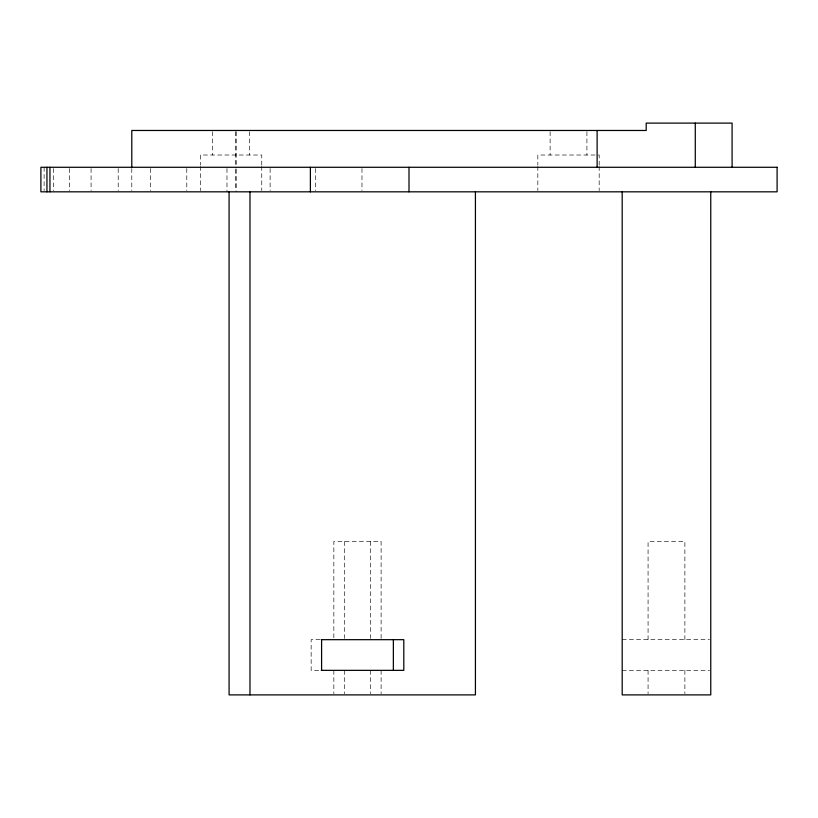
<?xml version="1.0" encoding="UTF-8"?>
<svg xmlns="http://www.w3.org/2000/svg" width="818" height="818" viewBox="0 0 818 818"><rect width="100%" height="100%" fill="white"/><g stroke="black" fill="none" stroke-linecap="round" stroke-linejoin="round"><path stroke-width="0.61" stroke-dasharray="4.09 3.07" d="M595.075 155.011L537.835 155.011L537.835 165.164M598.142 155.011L599.185 155.011L599.185 165.164M320.002 639.676L311.147 639.676L311.147 670.351L320.002 670.351M622.191 639.676L709.492 639.676M622.191 670.351L709.492 670.351M684.881 639.676L684.881 541.516L648.071 541.516L648.071 639.676M684.881 670.351L684.881 693.664M648.071 670.351L648.071 693.664M599.185 166.432L599.185 190.553M586.915 131.698L586.915 155.011M550.105 131.698L550.105 155.011M537.835 166.432L537.835 190.553M381.106 638.398L381.106 541.516L333.846 541.516L333.846 638.398M381.106 670.351L381.106 693.664M370.656 541.516L370.656 638.398M370.656 670.351L370.656 693.664M361.975 168.508L361.975 190.594M344.296 541.516L344.296 638.398M344.296 670.351L344.296 693.664M333.846 670.351L333.846 693.664M315.39 168.508L315.39 190.594M270.114 168.508L270.114 190.594M261.76 165.164L261.76 155.011L200.41 155.011L200.41 165.164M261.76 166.432L261.76 190.553M249.49 131.698L249.49 155.011M236.085 131.718L236.085 168.027M236.085 169.285L236.085 191.821M235.85 131.718L235.85 168.027M235.85 169.285L235.85 190.574M226.975 168.508L226.975 191.821M212.68 131.698L212.68 155.011M200.41 166.432L200.41 190.553M186.79 168.508L186.79 190.594M150.308 168.508L150.308 190.594M131.79 168.508L131.79 190.594M118.201 168.508L118.201 190.594M91.074 168.508L91.074 190.594M69.428 168.508L69.428 190.594M53.681 168.508L53.681 190.594M44.111 167.281L44.111 190.594"/><path stroke-width="1.23" d="M321.269 639.676L403.806 639.676L403.806 670.351L321.269 670.351M732.09 167.281L732.09 123.109L646.2 123.109L646.2 130.471L131.79 130.471L131.79 167.281M710.76 191.821L710.76 694.891L622.191 694.891L622.191 191.821M695.28 123.109L695.28 167.281M597.12 130.471L597.12 167.281M475.422 191.821L475.422 694.891L229.081 694.891L229.081 191.821M409 167.281L409 191.821M393.356 639.676L393.356 670.351M321.597 639.676L321.597 670.351M310.39 167.281L310.39 191.821M249.981 191.821L249.981 694.891M49.949 167.281L49.949 191.821M46.953 167.281L46.953 191.821M777.1 167.281L40.9 167.281L40.9 191.821L777.1 191.821L777.1 167.281"/></g></svg>
